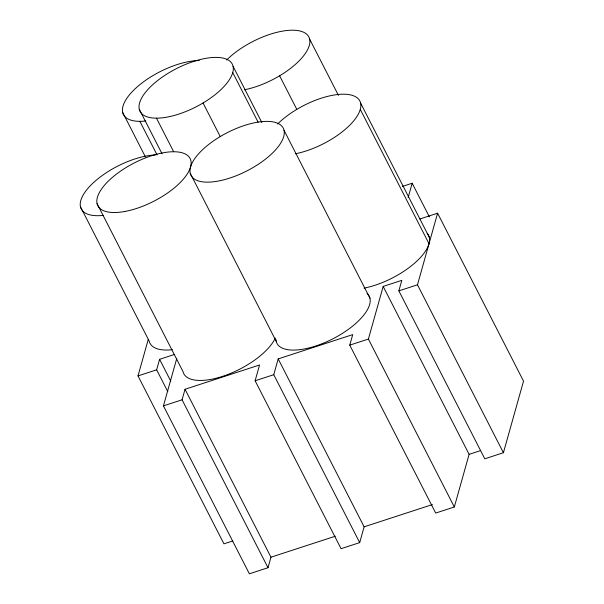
<?xml version="1.0" encoding="UTF-8"?>
<svg xmlns="http://www.w3.org/2000/svg" width="604" height="604" viewBox="0 0 604 604"><rect width="100%" height="100%" fill="white"/><g stroke="black" fill="none" stroke-linecap="round" stroke-linejoin="round"><path stroke-width="0.91" d="M232.812 540.942L223.941 543.834L138.006 375.907L148.29 339.305M167.814 391.664L156.64 369.829L159.599 359.304L174.684 354.389M419.856 218.988L437.598 213.204L523.532 381.132L503.419 452.728L484.786 458.798L398.859 290.871L401.811 280.347L383.178 286.417L469.112 454.344L454.329 506.99L435.695 513.06L349.761 345.133L352.721 334.608L278.195 358.904L364.121 526.831L359.69 542.619L341.056 548.696L255.122 380.769L259.561 364.975L185.035 389.27L270.962 557.198L268.01 567.73L249.377 573.8L163.442 405.873L176.7 358.678M268.01 567.73L182.076 399.803L185.035 389.27M359.69 542.619L273.755 374.699L278.195 358.904M454.329 506.99L368.395 339.063L383.178 286.417M408.138 197.576L412.162 183.238L402.317 186.447M503.419 452.728L417.485 284.801L437.598 213.204M138.006 375.907L156.64 369.829M398.859 290.871L417.485 284.801M163.442 405.873L182.076 399.803M349.761 345.133L368.395 339.063M255.122 380.769L273.755 374.699M469.112 454.344L480.648 450.584M270.962 557.198L335.28 536.231M364.121 526.831L432.441 504.559M412.162 183.238L429.353 216.821M360.603 103.103L429.346 237.44M360.278 109.392L429.021 243.737M309.641 39.109L338.429 95.364M279.622 75.794L296.806 109.377M284.031 130.29A51.823 21.495 -27.1 0 1 217.923 181.125A51.823 21.495 -27.1 0 1 209.414 143.895A51.823 21.495 -27.1 0 1 284.031 130.29L369.965 298.217M233.069 66.297A51.823 21.495 -27.1 0 1 166.968 117.131A51.823 21.495 -27.1 0 1 158.452 79.902A51.823 21.495 -27.1 0 1 233.069 66.297L261.857 122.552M232.744 72.593L258.089 122.129M203.05 102.982L220.233 136.564M190.215 173.25L276.149 341.177M156.474 118.165L173.658 151.747M139.26 109.256L162.031 153.756M139.879 121.344L157.07 154.926M122.672 112.435L145.443 156.934M97.055 203.616L182.989 371.543A51.823 21.495 -27.1 0 0 225.911 375.212A51.823 21.495 -27.1 0 0 275.303 338.036M159.599 359.304L170.766 381.132M80.468 206.794L149.218 341.139A51.823 21.495 -27.1 0 0 172.351 349.693M427.171 233.295A51.823 21.495 -27.1 0 1 414.495 263.253A51.823 21.495 -27.1 0 1 364.106 288.116M367.089 293.385A51.823 21.495 -27.1 0 1 332.336 339.093A51.823 21.495 -27.1 0 1 275.915 339.516M277.651 123.963A51.823 21.495 -27.1 0 1 340.339 94.292A51.823 21.495 -27.1 0 1 355.092 119.116A51.823 21.495 -27.1 0 1 295.364 153.771M103.609 215.356A51.823 21.495 -27.1 0 1 88.003 188.282A51.823 21.495 -27.1 0 1 155.454 154.956M145.806 120.989A51.823 21.495 -27.1 0 1 130.774 93.265A51.823 21.495 -27.1 0 1 199.267 60.566M226.689 59.97A51.823 21.495 -27.1 0 1 289.384 30.298A51.823 21.495 -27.1 0 1 304.129 55.123A51.823 21.495 -27.1 0 1 244.401 89.777M124.764 211.491A51.823 21.495 -27.1 0 0 190.872 160.656A51.823 21.495 -27.1 0 0 116.255 174.262A51.823 21.495 -27.1 0 0 124.764 211.491"/></g></svg>
